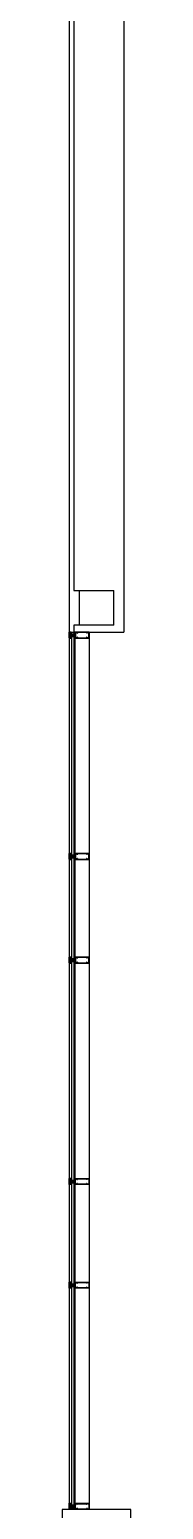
# Model space of a CAD drawing. Extents: x 11182 to 734459, y -1391328 to 152085.
# Drawn here: x 333461 to 333961, y -1344584 to -1333735 of the extents above; entities that cross this region are included whole.
import ezdxf

# ---------------------------------------------------------------- set-up
doc = ezdxf.new("R2010")
doc.units = 0
doc.header["$LTSCALE"] = 500
doc.header["$MEASUREMENT"] = 0
doc.layers.add('1_Wall_Exist', color=251, linetype='CONTINUOUS')

msp = doc.modelspace()

# ---------------------------------------------------------------- linework, layer by layer
at = {"layer": '1_Wall_Exist'}
for p, q in [((333511, -1285944), (333511, -1344584)), ((333911, -1330176), (333911, -1338152)), ((333544, -1330481), (333544, -1337847)), ((333544, -1337847), (333838, -1337847)), ((333584, -1337847), (333584, -1338101)), ((333838, -1338101), (333838, -1337847)), ((333838, -1338101), (333544, -1338101)), ((333544, -1338101), (333544, -1344584)), ((333511, -1338152), (333911, -1338152)), ((333511, -1338152), (333511, -1338197)), ((333526, -1338152), (333511, -1338152)), ((333511, -1338197), (333526, -1338197)), ((333512, -1338195), (333512, -1338153)), ((333512, -1338153), (333522, -1338153)), ((333522, -1338195), (333512, -1338195)), ((333520, -1338154), (333520, -1338158)), ((333522, -1338154), (333520, -1338154)), ((333520, -1338158), (333521, -1338159)), ((333521, -1338189), (333520, -1338190)), ((333520, -1338190), (333520, -1338194)), ((333520, -1338194), (333522, -1338194)), ((333521, -1338159), (333521, -1338174)), ((333521, -1338174), (333521, -1338189)), ((333521, -1338174), (333521, -1338174)), ((333521, -1338174), (333521, -1338174)), ((333522, -1338157), (333522, -1338156)), ((333522, -1338192), (333522, -1338191)), ((333523, -1338156), (333526, -1338156)), ((333526, -1338158), (333523, -1338158)), ((333524, -1338161), (333523, -1338161)), ((333523, -1338190), (333526, -1338190)), ((333526, -1338193), (333523, -1338193)), ((333525, -1338153), (333526, -1338152)), ((333526, -1338153), (333525, -1338153)), ((333525, -1338195), (333526, -1338195)), ((333526, -1338196), (333525, -1338196)), ((333526, -1338156), (333526, -1338153)), ((333526, -1338156), (333526, -1338156)), ((333526, -1338156), (333526, -1338156)), ((333526, -1338158), (333526, -1338158)), ((333526, -1338158), (333526, -1338158)), ((333526, -1338190), (333526, -1338179)), ((333542, -1338179), (333526, -1338179)), ((333526, -1338190), (333526, -1338191)), ((333526, -1338191), (333526, -1338190)), ((333526, -1338193), (333526, -1338192)), ((333526, -1338192), (333526, -1338193)), ((333526, -1338195), (333526, -1338193)), ((333528, -1338164), (333553, -1338164)), ((333528, -1338184), (333528, -1339786)), ((333528, -1338184), (333553, -1338184)), ((333530, -1338179), (333529, -1338179)), ((333540, -1338173), (333540, -1338176)), ((333542, -1338171), (333542, -1338169)), ((333544, -1338171), (333542, -1338171)), ((333542, -1338179), (333542, -1338178)), ((333542, -1338178), (333544, -1338178)), ((333553, -1338169), (333544, -1338169)), ((333544, -1338169), (333544, -1338171)), ((333544, -1338178), (333544, -1338179)), ((333544, -1338179), (333553, -1338179)), ((333553, -1338171), (333553, -1338169)), ((333555, -1338171), (333553, -1338171)), ((333553, -1338178), (333555, -1338178)), ((333553, -1338179), (333553, -1338178)), ((333553, -1338184), (333553, -1339786)), ((333657, -1338152), (333555, -1338152)), ((333555, -1338152), (333555, -1338154)), ((333555, -1338154), (333556, -1338155)), ((333556, -1338157), (333555, -1338158)), ((333555, -1338158), (333555, -1338171)), ((333555, -1338178), (333555, -1338191)), ((333555, -1338191), (333556, -1338191)), ((333556, -1338193), (333555, -1338194)), ((333555, -1338194), (333555, -1338197)), ((333555, -1338197), (333657, -1338197)), ((333556, -1338155), (333558, -1338155)), ((333556, -1338155), (333556, -1338155)), ((333558, -1338157), (333556, -1338157)), ((333556, -1338157), (333556, -1338157)), ((333556, -1338191), (333558, -1338191)), ((333556, -1338191), (333556, -1338191)), ((333556, -1338194), (333556, -1338193)), ((333558, -1338194), (333556, -1338194)), ((333561, -1338160), (333558, -1338160)), ((333558, -1338161), (333558, -1338169)), ((333558, -1338169), (333558, -1338180)), ((333558, -1338180), (333558, -1338188)), ((333558, -1338189), (333561, -1338189)), ((333559, -1338155), (333559, -1338156)), ((333559, -1338156), (333559, -1338156)), ((333559, -1338192), (333559, -1338192)), ((333559, -1338192), (333559, -1338193)), ((333561, -1338155), (333561, -1338159)), ((333561, -1338189), (333561, -1338193)), ((333567, -1338155), (333562, -1338155)), ((333562, -1338194), (333567, -1338194)), ((333637, -1338155), (333575, -1338155)), ((333575, -1338194), (333637, -1338194)), ((333654, -1338155), (333644, -1338155)), ((333644, -1338194), (333654, -1338194)), ((333654, -1338194), (333654, -1338155)), ((333657, -1338152), (333657, -1344584)), ((333657, -1338197), (333657, -1338152)), ((333511, -1339774), (333511, -1339819)), ((333526, -1339774), (333511, -1339774)), ((333511, -1339819), (333526, -1339819)), ((333512, -1339817), (333512, -1339775)), ((333512, -1339775), (333522, -1339775)), ((333522, -1339817), (333512, -1339817)), ((333520, -1339776), (333520, -1339780)), ((333522, -1339776), (333520, -1339776)), ((333520, -1339780), (333521, -1339781)), ((333521, -1339811), (333520, -1339812)), ((333520, -1339812), (333520, -1339816)), ((333520, -1339816), (333522, -1339816)), ((333521, -1339781), (333521, -1339796)), ((333521, -1339796), (333521, -1339811)), ((333521, -1339796), (333521, -1339796)), ((333521, -1339796), (333521, -1339796)), ((333522, -1339779), (333522, -1339778)), ((333522, -1339814), (333522, -1339813)), ((333523, -1339778), (333526, -1339778)), ((333526, -1339780), (333523, -1339780)), ((333524, -1339783), (333523, -1339783)), ((333523, -1339812), (333526, -1339812)), ((333526, -1339815), (333523, -1339815)), ((333525, -1339775), (333526, -1339774)), ((333526, -1339775), (333525, -1339775)), ((333525, -1339817), (333526, -1339817)), ((333526, -1339818), (333525, -1339818)), ((333526, -1339778), (333526, -1339775)), ((333526, -1339778), (333526, -1339778)), ((333526, -1339778), (333526, -1339778)), ((333526, -1339780), (333526, -1339780)), ((333526, -1339780), (333526, -1339780)), ((333526, -1339812), (333526, -1339801)), ((333542, -1339801), (333526, -1339801)), ((333526, -1339812), (333526, -1339813)), ((333526, -1339813), (333526, -1339812)), ((333526, -1339815), (333526, -1339814)), ((333526, -1339814), (333526, -1339815)), ((333526, -1339817), (333526, -1339815)), ((333528, -1339786), (333553, -1339786)), ((333528, -1339806), (333528, -1340546)), ((333528, -1339806), (333553, -1339806)), ((333530, -1339801), (333529, -1339801)), ((333540, -1339795), (333540, -1339798)), ((333542, -1339793), (333542, -1339791)), ((333544, -1339793), (333542, -1339793)), ((333542, -1339801), (333542, -1339800)), ((333542, -1339800), (333544, -1339800)), ((333553, -1339791), (333544, -1339791)), ((333544, -1339791), (333544, -1339793)), ((333544, -1339800), (333544, -1339801)), ((333544, -1339801), (333553, -1339801)), ((333553, -1339793), (333553, -1339791)), ((333555, -1339793), (333553, -1339793)), ((333553, -1339800), (333555, -1339800)), ((333553, -1339801), (333553, -1339800)), ((333553, -1339806), (333553, -1340546)), ((333657, -1339774), (333555, -1339774)), ((333555, -1339774), (333555, -1339776)), ((333555, -1339776), (333556, -1339777)), ((333556, -1339779), (333555, -1339780)), ((333555, -1339780), (333555, -1339793)), ((333555, -1339800), (333555, -1339813)), ((333555, -1339813), (333556, -1339813)), ((333556, -1339815), (333555, -1339816)), ((333555, -1339816), (333555, -1339819)), ((333555, -1339819), (333657, -1339819)), ((333556, -1339777), (333558, -1339777)), ((333556, -1339777), (333556, -1339777)), ((333558, -1339779), (333556, -1339779)), ((333556, -1339779), (333556, -1339779)), ((333556, -1339813), (333558, -1339813)), ((333556, -1339813), (333556, -1339813)), ((333556, -1339816), (333556, -1339815)), ((333558, -1339816), (333556, -1339816)), ((333561, -1339782), (333558, -1339782)), ((333558, -1339783), (333558, -1339791)), ((333558, -1339791), (333558, -1339802)), ((333558, -1339802), (333558, -1339810)), ((333558, -1339811), (333561, -1339811)), ((333559, -1339777), (333559, -1339778)), ((333559, -1339778), (333559, -1339778)), ((333559, -1339814), (333559, -1339814)), ((333559, -1339814), (333559, -1339815)), ((333561, -1339777), (333561, -1339781)), ((333561, -1339811), (333561, -1339815)), ((333567, -1339777), (333562, -1339777)), ((333562, -1339816), (333567, -1339816)), ((333637, -1339777), (333575, -1339777)), ((333575, -1339816), (333637, -1339816)), ((333654, -1339777), (333644, -1339777)), ((333644, -1339816), (333654, -1339816)), ((333654, -1339816), (333654, -1339777)), ((333657, -1339819), (333657, -1339774)), ((333511, -1340534), (333511, -1340579)), ((333526, -1340534), (333511, -1340534)), ((333511, -1340579), (333526, -1340579)), ((333512, -1340577), (333512, -1340535)), ((333512, -1340535), (333522, -1340535)), ((333522, -1340577), (333512, -1340577)), ((333520, -1340536), (333520, -1340540)), ((333522, -1340536), (333520, -1340536)), ((333520, -1340540), (333521, -1340541)), ((333521, -1340571), (333520, -1340572)), ((333520, -1340572), (333520, -1340576)), ((333520, -1340576), (333522, -1340576)), ((333521, -1340541), (333521, -1340556)), ((333521, -1340556), (333521, -1340571)), ((333521, -1340556), (333521, -1340556)), ((333521, -1340556), (333521, -1340556)), ((333522, -1340539), (333522, -1340538)), ((333522, -1340574), (333522, -1340573)), ((333523, -1340538), (333526, -1340538)), ((333526, -1340540), (333523, -1340540)), ((333524, -1340543), (333523, -1340543)), ((333523, -1340572), (333526, -1340572)), ((333526, -1340575), (333523, -1340575)), ((333525, -1340535), (333526, -1340534)), ((333526, -1340535), (333525, -1340535)), ((333525, -1340577), (333526, -1340577)), ((333526, -1340578), (333525, -1340578)), ((333526, -1340538), (333526, -1340535)), ((333526, -1340538), (333526, -1340538)), ((333526, -1340538), (333526, -1340538)), ((333526, -1340540), (333526, -1340540)), ((333526, -1340540), (333526, -1340540)), ((333526, -1340572), (333526, -1340561)), ((333542, -1340561), (333526, -1340561)), ((333526, -1340572), (333526, -1340573)), ((333526, -1340573), (333526, -1340572)), ((333526, -1340575), (333526, -1340574)), ((333526, -1340574), (333526, -1340575)), ((333526, -1340577), (333526, -1340575)), ((333528, -1340546), (333553, -1340546)), ((333528, -1340566), (333528, -1342169)), ((333528, -1340566), (333553, -1340566)), ((333530, -1340561), (333529, -1340561)), ((333540, -1340555), (333540, -1340558)), ((333542, -1340553), (333542, -1340551)), ((333544, -1340553), (333542, -1340553)), ((333542, -1340561), (333542, -1340560)), ((333542, -1340560), (333544, -1340560)), ((333553, -1340551), (333544, -1340551)), ((333544, -1340551), (333544, -1340553)), ((333544, -1340560), (333544, -1340561)), ((333544, -1340561), (333553, -1340561)), ((333553, -1340553), (333553, -1340551)), ((333555, -1340553), (333553, -1340553)), ((333553, -1340560), (333555, -1340560)), ((333553, -1340561), (333553, -1340560)), ((333553, -1340566), (333553, -1342169)), ((333657, -1340534), (333555, -1340534)), ((333555, -1340534), (333555, -1340536)), ((333555, -1340536), (333556, -1340537)), ((333556, -1340539), (333555, -1340540)), ((333555, -1340540), (333555, -1340553)), ((333555, -1340560), (333555, -1340573)), ((333555, -1340573), (333556, -1340573)), ((333556, -1340575), (333555, -1340576)), ((333555, -1340576), (333555, -1340579)), ((333555, -1340579), (333657, -1340579)), ((333556, -1340537), (333558, -1340537)), ((333556, -1340537), (333556, -1340537)), ((333558, -1340539), (333556, -1340539)), ((333556, -1340539), (333556, -1340539)), ((333556, -1340573), (333558, -1340573)), ((333556, -1340573), (333556, -1340573)), ((333556, -1340576), (333556, -1340575)), ((333558, -1340576), (333556, -1340576)), ((333561, -1340542), (333558, -1340542)), ((333558, -1340543), (333558, -1340551)), ((333558, -1340551), (333558, -1340562)), ((333558, -1340562), (333558, -1340570)), ((333558, -1340571), (333561, -1340571)), ((333559, -1340537), (333559, -1340538)), ((333559, -1340538), (333559, -1340538)), ((333559, -1340574), (333559, -1340574)), ((333559, -1340574), (333559, -1340575)), ((333561, -1340537), (333561, -1340541)), ((333561, -1340571), (333561, -1340575)), ((333567, -1340537), (333562, -1340537)), ((333562, -1340576), (333567, -1340576)), ((333637, -1340537), (333575, -1340537)), ((333575, -1340576), (333637, -1340576)), ((333654, -1340537), (333644, -1340537)), ((333644, -1340576), (333654, -1340576)), ((333654, -1340576), (333654, -1340537)), ((333657, -1340579), (333657, -1340534)), ((333511, -1342202), (333511, -1342157)), ((333511, -1342157), (333526, -1342157)), ((333526, -1342202), (333511, -1342202)), ((333512, -1342158), (333512, -1342200)), ((333522, -1342158), (333512, -1342158)), ((333512, -1342200), (333522, -1342200)), ((333520, -1342163), (333520, -1342159)), ((333520, -1342159), (333522, -1342159)), ((333521, -1342164), (333520, -1342163)), ((333520, -1342195), (333521, -1342194)), ((333520, -1342199), (333520, -1342195)), ((333522, -1342199), (333520, -1342199)), ((333521, -1342179), (333521, -1342164)), ((333521, -1342179), (333521, -1342179)), ((333521, -1342180), (333521, -1342179)), ((333521, -1342194), (333521, -1342180)), ((333522, -1342161), (333522, -1342162)), ((333522, -1342196), (333522, -1342197)), ((333526, -1342161), (333523, -1342161)), ((333523, -1342163), (333526, -1342163)), ((333524, -1342192), (333523, -1342192)), ((333526, -1342195), (333523, -1342195)), ((333523, -1342198), (333526, -1342198)), ((333526, -1342157), (333525, -1342158)), ((333525, -1342158), (333526, -1342158)), ((333526, -1342200), (333525, -1342200)), ((333525, -1342201), (333526, -1342201)), ((333526, -1342158), (333526, -1342161)), ((333526, -1342161), (333526, -1342161)), ((333526, -1342161), (333526, -1342161)), ((333526, -1342163), (333526, -1342163)), ((333526, -1342163), (333526, -1342163)), ((333526, -1342184), (333526, -1342195)), ((333526, -1342196), (333526, -1342195)), ((333526, -1342195), (333526, -1342196)), ((333526, -1342198), (333526, -1342197)), ((333526, -1342197), (333526, -1342198)), ((333526, -1342198), (333526, -1342200)), ((333528, -1342169), (333553, -1342169)), ((333528, -1342189), (333528, -1342929)), ((333528, -1342189), (333553, -1342189)), ((333530, -1342174), (333529, -1342174)), ((333540, -1342181), (333540, -1342178)), ((333542, -1342174), (333542, -1342176)), ((333542, -1342176), (333544, -1342176)), ((333544, -1342183), (333542, -1342183)), ((333542, -1342183), (333542, -1342184)), ((333544, -1342174), (333553, -1342174)), ((333544, -1342176), (333544, -1342174)), ((333544, -1342184), (333544, -1342183)), ((333553, -1342184), (333544, -1342184)), ((333553, -1342174), (333553, -1342176)), ((333553, -1342176), (333555, -1342176)), ((333555, -1342183), (333553, -1342183)), ((333553, -1342183), (333553, -1342184)), ((333553, -1342189), (333553, -1342929)), ((333555, -1342157), (333657, -1342157)), ((333555, -1342159), (333555, -1342157)), ((333556, -1342160), (333555, -1342159)), ((333555, -1342163), (333556, -1342162)), ((333555, -1342176), (333555, -1342163)), ((333555, -1342196), (333555, -1342183)), ((333556, -1342196), (333555, -1342196)), ((333555, -1342199), (333556, -1342198)), ((333555, -1342202), (333555, -1342199)), ((333657, -1342202), (333555, -1342202)), ((333558, -1342160), (333556, -1342160)), ((333556, -1342160), (333556, -1342160)), ((333556, -1342162), (333558, -1342162)), ((333556, -1342162), (333556, -1342162)), ((333558, -1342196), (333556, -1342196)), ((333556, -1342196), (333556, -1342196)), ((333556, -1342198), (333556, -1342199)), ((333556, -1342199), (333558, -1342199)), ((333558, -1342165), (333561, -1342165)), ((333558, -1342174), (333558, -1342166)), ((333558, -1342185), (333558, -1342174)), ((333558, -1342193), (333558, -1342185)), ((333561, -1342194), (333558, -1342194)), ((333559, -1342161), (333559, -1342160)), ((333559, -1342161), (333559, -1342161)), ((333559, -1342198), (333559, -1342197)), ((333559, -1342197), (333559, -1342197)), ((333561, -1342164), (333561, -1342160)), ((333561, -1342198), (333561, -1342194)), ((333562, -1342160), (333567, -1342160)), ((333567, -1342199), (333562, -1342199)), ((333575, -1342160), (333637, -1342160)), ((333637, -1342199), (333575, -1342199)), ((333644, -1342160), (333654, -1342160)), ((333654, -1342199), (333644, -1342199)), ((333654, -1342160), (333654, -1342199)), ((333657, -1342157), (333657, -1342202)), ((333511, -1342962), (333511, -1342917)), ((333511, -1342917), (333526, -1342917)), ((333526, -1342962), (333511, -1342962)), ((333512, -1342918), (333512, -1342960)), ((333522, -1342918), (333512, -1342918)), ((333512, -1342960), (333522, -1342960)), ((333520, -1342923), (333520, -1342919)), ((333520, -1342919), (333522, -1342919)), ((333521, -1342924), (333520, -1342923)), ((333520, -1342955), (333521, -1342954)), ((333520, -1342959), (333520, -1342955)), ((333522, -1342959), (333520, -1342959)), ((333521, -1342939), (333521, -1342924)), ((333521, -1342939), (333521, -1342939)), ((333521, -1342940), (333521, -1342939)), ((333521, -1342954), (333521, -1342940)), ((333522, -1342921), (333522, -1342922)), ((333522, -1342956), (333522, -1342957)), ((333526, -1342921), (333523, -1342921)), ((333523, -1342923), (333526, -1342923)), ((333524, -1342952), (333523, -1342952)), ((333526, -1342955), (333523, -1342955)), ((333523, -1342958), (333526, -1342958)), ((333526, -1342917), (333525, -1342918)), ((333525, -1342918), (333526, -1342918)), ((333526, -1342960), (333525, -1342960)), ((333525, -1342961), (333526, -1342961)), ((333526, -1342918), (333526, -1342921)), ((333526, -1342921), (333526, -1342921)), ((333526, -1342921), (333526, -1342921)), ((333526, -1342923), (333526, -1342923)), ((333526, -1342923), (333526, -1342923)), ((333526, -1342944), (333526, -1342955)), ((333526, -1342956), (333526, -1342955)), ((333526, -1342955), (333526, -1342956)), ((333526, -1342958), (333526, -1342957)), ((333526, -1342957), (333526, -1342958)), ((333526, -1342958), (333526, -1342960)), ((333528, -1342929), (333553, -1342929)), ((333528, -1342949), (333528, -1344551)), ((333528, -1342949), (333553, -1342949)), ((333530, -1342934), (333529, -1342934)), ((333540, -1342941), (333540, -1342938)), ((333542, -1342934), (333542, -1342936)), ((333542, -1342936), (333544, -1342936)), ((333544, -1342943), (333542, -1342943)), ((333542, -1342943), (333542, -1342944)), ((333544, -1342934), (333553, -1342934)), ((333544, -1342936), (333544, -1342934)), ((333544, -1342944), (333544, -1342943)), ((333553, -1342944), (333544, -1342944)), ((333553, -1342934), (333553, -1342936)), ((333553, -1342936), (333555, -1342936)), ((333555, -1342943), (333553, -1342943)), ((333553, -1342943), (333553, -1342944)), ((333553, -1342949), (333553, -1344551)), ((333555, -1342917), (333657, -1342917)), ((333555, -1342919), (333555, -1342917)), ((333556, -1342920), (333555, -1342919)), ((333555, -1342923), (333556, -1342922)), ((333555, -1342936), (333555, -1342923)), ((333555, -1342956), (333555, -1342943)), ((333556, -1342956), (333555, -1342956)), ((333555, -1342959), (333556, -1342958)), ((333555, -1342962), (333555, -1342959)), ((333657, -1342962), (333555, -1342962)), ((333558, -1342920), (333556, -1342920)), ((333556, -1342920), (333556, -1342920)), ((333556, -1342922), (333558, -1342922)), ((333556, -1342922), (333556, -1342922)), ((333558, -1342956), (333556, -1342956)), ((333556, -1342956), (333556, -1342956)), ((333556, -1342958), (333556, -1342959)), ((333556, -1342959), (333558, -1342959)), ((333558, -1342925), (333561, -1342925)), ((333558, -1342934), (333558, -1342926)), ((333558, -1342945), (333558, -1342934)), ((333558, -1342953), (333558, -1342945)), ((333561, -1342954), (333558, -1342954)), ((333559, -1342921), (333559, -1342920)), ((333559, -1342921), (333559, -1342921)), ((333559, -1342958), (333559, -1342957)), ((333559, -1342957), (333559, -1342957)), ((333561, -1342924), (333561, -1342920)), ((333561, -1342958), (333561, -1342954)), ((333562, -1342920), (333567, -1342920)), ((333567, -1342959), (333562, -1342959)), ((333575, -1342920), (333637, -1342920)), ((333637, -1342959), (333575, -1342959)), ((333644, -1342920), (333654, -1342920)), ((333654, -1342959), (333644, -1342959)), ((333654, -1342920), (333654, -1342959)), ((333657, -1342917), (333657, -1342962)), ((333961, -1344584), (333461, -1344584)), ((333461, -1344584), (333461, -1345484)), ((333511, -1344584), (333511, -1344539)), ((333511, -1344539), (333526, -1344539)), ((333526, -1344584), (333511, -1344584)), ((333512, -1344540), (333512, -1344582)), ((333522, -1344540), (333512, -1344540)), ((333512, -1344582), (333522, -1344582)), ((333520, -1344545), (333520, -1344541)), ((333520, -1344541), (333522, -1344541)), ((333521, -1344546), (333520, -1344545)), ((333520, -1344577), (333521, -1344576)), ((333520, -1344581), (333520, -1344577)), ((333522, -1344581), (333520, -1344581)), ((333521, -1344561), (333521, -1344546)), ((333521, -1344561), (333521, -1344561)), ((333521, -1344562), (333521, -1344561)), ((333521, -1344576), (333521, -1344562)), ((333522, -1344543), (333522, -1344544)), ((333522, -1344578), (333522, -1344579)), ((333526, -1344543), (333523, -1344543)), ((333523, -1344545), (333526, -1344545)), ((333524, -1344574), (333523, -1344574)), ((333526, -1344577), (333523, -1344577)), ((333523, -1344580), (333526, -1344580)), ((333526, -1344539), (333525, -1344540)), ((333525, -1344540), (333526, -1344540)), ((333526, -1344582), (333525, -1344582)), ((333525, -1344583), (333526, -1344583)), ((333526, -1344540), (333526, -1344543)), ((333526, -1344543), (333526, -1344543)), ((333526, -1344543), (333526, -1344543)), ((333526, -1344545), (333526, -1344545)), ((333526, -1344545), (333526, -1344545)), ((333526, -1344566), (333526, -1344577)), ((333526, -1344578), (333526, -1344577)), ((333526, -1344577), (333526, -1344578)), ((333526, -1344580), (333526, -1344579)), ((333526, -1344579), (333526, -1344580)), ((333526, -1344580), (333526, -1344582)), ((333528, -1344551), (333553, -1344551)), ((333528, -1344571), (333553, -1344571)), ((333530, -1344556), (333529, -1344556)), ((333540, -1344563), (333540, -1344560)), ((333542, -1344556), (333542, -1344558)), ((333542, -1344558), (333544, -1344558)), ((333544, -1344565), (333542, -1344565)), ((333542, -1344565), (333542, -1344566)), ((333544, -1344556), (333553, -1344556)), ((333544, -1344558), (333544, -1344556)), ((333544, -1344566), (333544, -1344565)), ((333553, -1344566), (333544, -1344566)), ((333553, -1344556), (333553, -1344558)), ((333553, -1344558), (333555, -1344558)), ((333555, -1344565), (333553, -1344565)), ((333553, -1344565), (333553, -1344566)), ((333555, -1344539), (333657, -1344539)), ((333555, -1344541), (333555, -1344539)), ((333556, -1344542), (333555, -1344541)), ((333555, -1344545), (333556, -1344544)), ((333555, -1344558), (333555, -1344545)), ((333555, -1344578), (333555, -1344565)), ((333556, -1344578), (333555, -1344578)), ((333555, -1344581), (333556, -1344580)), ((333555, -1344584), (333555, -1344581)), ((333657, -1344584), (333555, -1344584)), ((333558, -1344542), (333556, -1344542)), ((333556, -1344542), (333556, -1344542)), ((333556, -1344544), (333558, -1344544)), ((333556, -1344544), (333556, -1344544)), ((333558, -1344578), (333556, -1344578)), ((333556, -1344578), (333556, -1344578)), ((333556, -1344580), (333556, -1344581)), ((333556, -1344581), (333558, -1344581)), ((333558, -1344547), (333561, -1344547)), ((333558, -1344556), (333558, -1344548)), ((333558, -1344567), (333558, -1344556)), ((333558, -1344575), (333558, -1344567)), ((333561, -1344576), (333558, -1344576)), ((333559, -1344543), (333559, -1344542)), ((333559, -1344543), (333559, -1344543)), ((333559, -1344580), (333559, -1344579)), ((333559, -1344579), (333559, -1344579)), ((333561, -1344546), (333561, -1344542)), ((333561, -1344580), (333561, -1344576)), ((333562, -1344542), (333567, -1344542)), ((333567, -1344581), (333562, -1344581)), ((333575, -1344542), (333637, -1344542)), ((333637, -1344581), (333575, -1344581)), ((333644, -1344542), (333654, -1344542)), ((333654, -1344581), (333644, -1344581)), ((333654, -1344542), (333654, -1344581)), ((333657, -1344539), (333657, -1344584)), ((333961, -1345484), (333961, -1344584))]:
    msp.add_line(p, q, dxfattribs=at)
for points in [[(333526, -1338184), (333523, -1338188), (333523, -1338161), (333526, -1338164)], [(333526, -1338158), (333526, -1338169), (333542, -1338169)], [(333534, -1338172), (333534, -1338176)], [(333526, -1339806), (333523, -1339810), (333523, -1339783), (333526, -1339786)], [(333526, -1339780), (333526, -1339791), (333542, -1339791)], [(333534, -1339794), (333534, -1339798)], [(333526, -1340566), (333523, -1340570), (333523, -1340543), (333526, -1340546)], [(333526, -1340540), (333526, -1340551), (333542, -1340551)], [(333534, -1340554), (333534, -1340558)], [(333526, -1342169), (333523, -1342166), (333523, -1342193), (333526, -1342189)], [(333542, -1342174), (333526, -1342174), (333526, -1342163)], [(333526, -1342184), (333542, -1342184)], [(333534, -1342181), (333534, -1342177)], [(333526, -1342929), (333523, -1342926), (333523, -1342953), (333526, -1342949)], [(333542, -1342934), (333526, -1342934), (333526, -1342923)], [(333526, -1342944), (333542, -1342944)], [(333534, -1342941), (333534, -1342937)], [(333526, -1344551), (333523, -1344548), (333523, -1344575), (333526, -1344571)], [(333542, -1344556), (333526, -1344556), (333526, -1344545)], [(333526, -1344566), (333542, -1344566)], [(333534, -1344563), (333534, -1344559)]]:
    msp.add_lwpolyline(points, dxfattribs=at)
for points in [[(333530, -1338169), (333530, -1338171, 0.414214), (333530, -1338172), (333539, -1338172)], [(333539, -1338176), (333530, -1338176, 0.414214), (333530, -1338177), (333530, -1338179)], [(333530, -1339791), (333530, -1339793, 0.414214), (333530, -1339794), (333539, -1339794)], [(333539, -1339798), (333530, -1339798, 0.414214), (333530, -1339799), (333530, -1339801)], [(333530, -1340551), (333530, -1340553, 0.414214), (333530, -1340554), (333539, -1340554)], [(333539, -1340558), (333530, -1340558, 0.414214), (333530, -1340559), (333530, -1340561)], [(333539, -1342177), (333530, -1342177, -0.414214), (333530, -1342176), (333530, -1342174)], [(333530, -1342184), (333530, -1342182, -0.414214), (333530, -1342181), (333539, -1342181)], [(333539, -1342937), (333530, -1342937, -0.414214), (333530, -1342936), (333530, -1342934)], [(333530, -1342944), (333530, -1342942, -0.414214), (333530, -1342941), (333539, -1342941)], [(333539, -1344559), (333530, -1344559, -0.414214), (333530, -1344558), (333530, -1344556)], [(333530, -1344566), (333530, -1344564, -0.414214), (333530, -1344563), (333539, -1344563)]]:
    msp.add_lwpolyline(points, format="xyb", dxfattribs=at)
for centre, radius, start, end in [((333523, -1338153), 1.4, 180, 15), ((333523, -1338153), 1.57, 226.4539, 343.5461), ((333523, -1338156), 0.787, 90, 180), ((333523, -1338157), 0.787, 180, 270), ((333523, -1338191), 0.787, 90, 180), ((333523, -1338192), 0.787, 180, 270), ((333523, -1338196), 1.57, 16.4539, 133.5461), ((333523, -1338195), 1.4, 345, 180), ((333527, -1338150), 1.31, 263.6484, 335.724), ((333526, -1338152), 0.237, 285, 90), ((333526, -1338153), 0.254, 0, 105), ((333528, -1338156), 1.49, 90, 270), ((333526, -1338163), 2.02, 29.6905, 77.3816), ((333526, -1338186), 2.02, 282.6184, 330.3095), ((333528, -1338192), 1.49, 90, 270), ((333526, -1338195), 0.254, 255, 0), ((333526, -1338196), 0.237, 270, 75), ((333527, -1338198), 1.31, 24.276, 96.3516), ((333539, -1338173), 0.787, 0, 90), ((333539, -1338176), 0.787, 270, 0), ((333555, -1338149), 2.27, 216.4323, 271.0342), ((333553, -1338156), 1.94, 270, 90), ((333556, -1338162), 2.94, 105.9481, 156.103), ((333556, -1338186), 2.94, 203.897, 254.0519), ((333553, -1338193), 1.94, 270, 90), ((333555, -1338199), 2.27, 88.9658, 143.5677), ((333558, -1338155), 0.787, 0, 90), ((333558, -1338156), 0.787, 270.4979, 0.4979), ((333558, -1338161), 0.787, 90, 180), ((333558, -1338188), 0.787, 180, 270), ((333558, -1338192), 0.787, 359.5021, 89.5021), ((333558, -1338193), 0.787, 270, 0), ((333562, -1338155), 0.787, 90, 180), ((333561, -1338159), 0.787, 270, 0), ((333561, -1338189), 0.787, 0, 90), ((333562, -1338193), 0.787, 180, 270), ((333571, -1338156), 3.92, 159.146, 228.0713), ((333571, -1338192), 3.92, 131.9287, 200.854), ((333569, -1338158), 1.12, 249.2518, 20.7483), ((333569, -1338190), 1.12, 339.2518, 110.7483), ((333571, -1338156), 1.89, 308.6206, 231.3794), ((333571, -1338192), 1.89, 128.6206, 51.3794), ((333573, -1338158), 1.08, 154.5966, 295.4034), ((333573, -1338190), 1.08, 64.5966, 205.4034), ((333571, -1338156), 3.92, 311.9287, 20.854), ((333571, -1338192), 3.92, 339.146, 48.0713), ((333641, -1338156), 3.92, 159.146, 228.0713), ((333641, -1338192), 3.92, 131.9287, 200.854), ((333638, -1338158), 1.12, 249.2518, 20.7483), ((333638, -1338190), 1.12, 339.2518, 110.7483), ((333641, -1338156), 1.89, 308.6206, 231.3794), ((333641, -1338192), 1.89, 128.6206, 51.3794), ((333643, -1338158), 1.08, 154.5966, 295.4034), ((333643, -1338190), 1.08, 64.5966, 205.4034), ((333641, -1338156), 3.92, 311.9287, 20.854), ((333641, -1338192), 3.92, 339.146, 48.0713), ((333523, -1339775), 1.4, 180, 15), ((333523, -1339775), 1.57, 226.4539, 343.5461), ((333523, -1339778), 0.787, 90, 180), ((333523, -1339779), 0.787, 180, 270), ((333523, -1339813), 0.787, 90, 180), ((333523, -1339814), 0.787, 180, 270), ((333523, -1339818), 1.57, 16.4539, 133.5461), ((333523, -1339817), 1.4, 345, 180), ((333527, -1339772), 1.31, 263.6484, 335.724), ((333526, -1339774), 0.237, 285, 90), ((333526, -1339775), 0.254, 0, 105), ((333528, -1339778), 1.49, 90, 270), ((333526, -1339785), 2.02, 29.6905, 77.3816), ((333526, -1339808), 2.02, 282.6184, 330.3095), ((333528, -1339814), 1.49, 90, 270), ((333526, -1339817), 0.254, 255, 0), ((333526, -1339818), 0.237, 270, 75), ((333527, -1339820), 1.31, 24.276, 96.3516), ((333539, -1339795), 0.787, 0, 90), ((333539, -1339798), 0.787, 270, 0), ((333555, -1339771), 2.27, 216.4323, 271.0342), ((333553, -1339778), 1.94, 270, 90), ((333556, -1339784), 2.94, 105.9481, 156.103), ((333556, -1339808), 2.94, 203.897, 254.0519), ((333553, -1339815), 1.94, 270, 90), ((333555, -1339821), 2.27, 88.9658, 143.5677), ((333558, -1339777), 0.787, 0, 90), ((333558, -1339778), 0.787, 270.4979, 0.4979), ((333558, -1339783), 0.787, 90, 180), ((333558, -1339810), 0.787, 180, 270), ((333558, -1339814), 0.787, 359.5021, 89.5021), ((333558, -1339815), 0.787, 270, 0), ((333562, -1339777), 0.787, 90, 180), ((333561, -1339781), 0.787, 270, 0), ((333561, -1339811), 0.787, 0, 90), ((333562, -1339815), 0.787, 180, 270), ((333571, -1339778), 3.92, 159.146, 228.0713), ((333571, -1339814), 3.92, 131.9287, 200.854), ((333569, -1339780), 1.12, 249.2518, 20.7483), ((333569, -1339812), 1.12, 339.2518, 110.7483), ((333571, -1339778), 1.89, 308.6206, 231.3794), ((333571, -1339814), 1.89, 128.6206, 51.3794), ((333573, -1339780), 1.08, 154.5966, 295.4034), ((333573, -1339812), 1.08, 64.5966, 205.4034), ((333571, -1339778), 3.92, 311.9287, 20.854), ((333571, -1339814), 3.92, 339.146, 48.0713), ((333641, -1339778), 3.92, 159.146, 228.0713), ((333641, -1339814), 3.92, 131.9287, 200.854), ((333638, -1339780), 1.12, 249.2518, 20.7483), ((333638, -1339812), 1.12, 339.2518, 110.7483), ((333641, -1339778), 1.89, 308.6206, 231.3794), ((333641, -1339814), 1.89, 128.6206, 51.3794), ((333643, -1339780), 1.08, 154.5966, 295.4034), ((333643, -1339812), 1.08, 64.5966, 205.4034), ((333641, -1339778), 3.92, 311.9287, 20.854), ((333641, -1339814), 3.92, 339.146, 48.0713), ((333523, -1340535), 1.4, 180, 15), ((333523, -1340535), 1.57, 226.4539, 343.5461), ((333523, -1340538), 0.787, 90, 180), ((333523, -1340539), 0.787, 180, 270), ((333523, -1340573), 0.787, 90, 180), ((333523, -1340574), 0.787, 180, 270), ((333523, -1340578), 1.57, 16.4539, 133.5461), ((333523, -1340577), 1.4, 345, 180), ((333527, -1340532), 1.31, 263.6484, 335.724), ((333526, -1340534), 0.237, 285, 90), ((333526, -1340535), 0.254, 0, 105), ((333528, -1340538), 1.49, 90, 270), ((333526, -1340545), 2.02, 29.6905, 77.3816), ((333526, -1340568), 2.02, 282.6184, 330.3095), ((333528, -1340574), 1.49, 90, 270), ((333526, -1340577), 0.254, 255, 0), ((333526, -1340578), 0.237, 270, 75), ((333527, -1340580), 1.31, 24.276, 96.3516), ((333539, -1340555), 0.787, 0, 90), ((333539, -1340558), 0.787, 270, 0), ((333555, -1340531), 2.27, 216.4323, 271.0342), ((333553, -1340538), 1.94, 270, 90), ((333556, -1340544), 2.94, 105.9481, 156.103), ((333556, -1340568), 2.94, 203.897, 254.0519), ((333553, -1340575), 1.94, 270, 90), ((333555, -1340581), 2.27, 88.9658, 143.5677), ((333558, -1340537), 0.787, 0, 90), ((333558, -1340538), 0.787, 270.4979, 0.4979), ((333558, -1340543), 0.787, 90, 180), ((333558, -1340570), 0.787, 180, 270), ((333558, -1340574), 0.787, 359.5021, 89.5021), ((333558, -1340575), 0.787, 270, 0), ((333562, -1340537), 0.787, 90, 180), ((333561, -1340541), 0.787, 270, 0), ((333561, -1340571), 0.787, 0, 90), ((333562, -1340575), 0.787, 180, 270), ((333571, -1340538), 3.92, 159.146, 228.0713), ((333571, -1340574), 3.92, 131.9287, 200.854), ((333569, -1340540), 1.12, 249.2518, 20.7483), ((333569, -1340572), 1.12, 339.2518, 110.7483), ((333571, -1340538), 1.89, 308.6206, 231.3794), ((333571, -1340574), 1.89, 128.6206, 51.3794), ((333573, -1340540), 1.08, 154.5966, 295.4034), ((333573, -1340572), 1.08, 64.5966, 205.4034), ((333571, -1340538), 3.92, 311.9287, 20.854), ((333571, -1340574), 3.92, 339.146, 48.0713), ((333641, -1340538), 3.92, 159.146, 228.0713), ((333641, -1340574), 3.92, 131.9287, 200.854), ((333638, -1340540), 1.12, 249.2518, 20.7483), ((333638, -1340572), 1.12, 339.2518, 110.7483), ((333641, -1340538), 1.89, 308.6206, 231.3794), ((333641, -1340574), 1.89, 128.6206, 51.3794), ((333643, -1340540), 1.08, 154.5966, 295.4034), ((333643, -1340572), 1.08, 64.5966, 205.4034), ((333641, -1340538), 3.92, 311.9287, 20.854), ((333641, -1340574), 3.92, 339.146, 48.0713), ((333523, -1342158), 1.57, 226.4539, 343.5461), ((333523, -1342158), 1.4, 180, 15), ((333523, -1342161), 0.787, 90, 180), ((333523, -1342162), 0.787, 180, 270), ((333523, -1342196), 0.787, 90, 180), ((333523, -1342197), 0.787, 180, 270), ((333523, -1342200), 1.4, 345, 180), ((333523, -1342201), 1.57, 16.4539, 133.5461), ((333527, -1342155), 1.31, 263.6484, 335.724), ((333526, -1342157), 0.237, 285, 90), ((333526, -1342158), 0.254, 360, 105), ((333528, -1342161), 1.49, 90, 270), ((333526, -1342168), 2.02, 29.6905, 77.3816), ((333526, -1342191), 2.02, 282.6184, 330.3095), ((333528, -1342197), 1.49, 90, 270), ((333526, -1342200), 0.254, 255, 360), ((333526, -1342201), 0.237, 270, 75), ((333527, -1342203), 1.31, 24.276, 96.3516), ((333539, -1342178), 0.787, 360, 90), ((333539, -1342181), 0.787, 270, 360), ((333555, -1342154), 2.27, 216.4323, 271.0342), ((333553, -1342161), 1.94, 270, 90), ((333556, -1342167), 2.94, 105.9481, 156.103), ((333556, -1342191), 2.94, 203.897, 254.0519), ((333553, -1342198), 1.94, 270, 90), ((333555, -1342204), 2.27, 88.9658, 143.5677), ((333558, -1342160), 0.787, 360, 90), ((333558, -1342161), 0.787, 270.4979, 0.4979), ((333558, -1342166), 0.787, 90, 180), ((333558, -1342193), 0.787, 180, 270), ((333558, -1342197), 0.787, 359.5021, 89.5021), ((333558, -1342198), 0.787, 270, 360), ((333562, -1342160), 0.787, 90, 180), ((333561, -1342164), 0.787, 270, 360), ((333561, -1342194), 0.787, 360, 90), ((333562, -1342198), 0.787, 180, 270), ((333571, -1342161), 3.92, 159.146, 228.0713), ((333571, -1342197), 3.92, 131.9287, 200.854), ((333569, -1342163), 1.12, 249.2517, 20.7482), ((333569, -1342195), 1.12, 339.2517, 110.7482), ((333571, -1342161), 1.89, 308.6206, 231.3794), ((333571, -1342197), 1.89, 128.6206, 51.3794), ((333573, -1342163), 1.08, 154.5966, 295.4034), ((333573, -1342195), 1.08, 64.5966, 205.4034), ((333571, -1342161), 3.92, 311.9287, 20.854), ((333571, -1342197), 3.92, 339.146, 48.0713), ((333641, -1342161), 3.92, 159.146, 228.0713), ((333641, -1342197), 3.92, 131.9287, 200.854), ((333638, -1342163), 1.12, 249.2517, 20.7482), ((333638, -1342195), 1.12, 339.2517, 110.7482), ((333641, -1342161), 1.89, 308.6206, 231.3794), ((333641, -1342197), 1.89, 128.6206, 51.3794), ((333643, -1342163), 1.08, 154.5966, 295.4034), ((333643, -1342195), 1.08, 64.5966, 205.4034), ((333641, -1342161), 3.92, 311.9287, 20.854), ((333641, -1342197), 3.92, 339.146, 48.0713), ((333523, -1342918), 1.57, 226.4539, 343.5461), ((333523, -1342918), 1.4, 180, 15), ((333523, -1342921), 0.787, 90, 180), ((333523, -1342922), 0.787, 180, 270), ((333523, -1342956), 0.787, 90, 180), ((333523, -1342957), 0.787, 180, 270), ((333523, -1342960), 1.4, 345, 180), ((333523, -1342961), 1.57, 16.4539, 133.5461), ((333527, -1342915), 1.31, 263.6484, 335.724), ((333526, -1342917), 0.237, 285, 90), ((333526, -1342918), 0.254, 360, 105), ((333528, -1342921), 1.49, 90, 270), ((333526, -1342928), 2.02, 29.6905, 77.3816), ((333526, -1342951), 2.02, 282.6184, 330.3095), ((333528, -1342957), 1.49, 90, 270), ((333526, -1342960), 0.254, 255, 360), ((333526, -1342961), 0.237, 270, 75), ((333527, -1342963), 1.31, 24.276, 96.3516), ((333539, -1342938), 0.787, 360, 90), ((333539, -1342941), 0.787, 270, 360), ((333555, -1342914), 2.27, 216.4323, 271.0342), ((333553, -1342921), 1.94, 270, 90), ((333556, -1342927), 2.94, 105.9481, 156.103), ((333556, -1342951), 2.94, 203.897, 254.0519), ((333553, -1342958), 1.94, 270, 90), ((333555, -1342964), 2.27, 88.9658, 143.5677), ((333558, -1342920), 0.787, 360, 90), ((333558, -1342921), 0.787, 270.4979, 0.4979), ((333558, -1342926), 0.787, 90, 180), ((333558, -1342953), 0.787, 180, 270), ((333558, -1342957), 0.787, 359.5021, 89.5021), ((333558, -1342958), 0.787, 270, 360), ((333562, -1342920), 0.787, 90, 180), ((333561, -1342924), 0.787, 270, 360), ((333561, -1342954), 0.787, 360, 90), ((333562, -1342958), 0.787, 180, 270), ((333571, -1342921), 3.92, 159.146, 228.0713), ((333571, -1342957), 3.92, 131.9287, 200.854), ((333569, -1342923), 1.12, 249.2517, 20.7482), ((333569, -1342955), 1.12, 339.2517, 110.7482), ((333571, -1342921), 1.89, 308.6206, 231.3794), ((333571, -1342957), 1.89, 128.6206, 51.3794), ((333573, -1342923), 1.08, 154.5966, 295.4034), ((333573, -1342955), 1.08, 64.5966, 205.4034), ((333571, -1342921), 3.92, 311.9287, 20.854), ((333571, -1342957), 3.92, 339.146, 48.0713), ((333641, -1342921), 3.92, 159.146, 228.0713), ((333641, -1342957), 3.92, 131.9287, 200.854), ((333638, -1342923), 1.12, 249.2517, 20.7482), ((333638, -1342955), 1.12, 339.2517, 110.7482), ((333641, -1342921), 1.89, 308.6206, 231.3794), ((333641, -1342957), 1.89, 128.6206, 51.3794), ((333643, -1342923), 1.08, 154.5966, 295.4034), ((333643, -1342955), 1.08, 64.5966, 205.4034), ((333641, -1342921), 3.92, 311.9287, 20.854), ((333641, -1342957), 3.92, 339.146, 48.0713), ((333523, -1344540), 1.57, 226.4539, 343.5461), ((333523, -1344540), 1.4, 180, 15), ((333523, -1344543), 0.787, 90, 180), ((333523, -1344544), 0.787, 180, 270), ((333523, -1344578), 0.787, 90, 180), ((333523, -1344579), 0.787, 180, 270), ((333523, -1344582), 1.4, 345, 180), ((333523, -1344583), 1.57, 16.4539, 133.5461), ((333527, -1344537), 1.31, 263.6484, 335.724), ((333526, -1344539), 0.237, 285, 90), ((333526, -1344540), 0.254, 360, 105), ((333528, -1344543), 1.49, 90, 270), ((333526, -1344550), 2.02, 29.6905, 77.3816), ((333526, -1344573), 2.02, 282.6184, 330.3095), ((333528, -1344579), 1.49, 90, 270), ((333526, -1344582), 0.254, 255, 360), ((333526, -1344583), 0.237, 270, 75), ((333527, -1344585), 1.31, 24.276, 96.3516), ((333539, -1344560), 0.787, 360, 90), ((333539, -1344563), 0.787, 270, 360), ((333555, -1344536), 2.27, 216.4323, 271.0342), ((333553, -1344543), 1.94, 270, 90), ((333556, -1344549), 2.94, 105.9481, 156.103), ((333556, -1344573), 2.94, 203.897, 254.0519), ((333553, -1344580), 1.94, 270, 90), ((333555, -1344586), 2.27, 88.9658, 143.5677), ((333558, -1344542), 0.787, 360, 90), ((333558, -1344543), 0.787, 270.4979, 0.4979), ((333558, -1344548), 0.787, 90, 180), ((333558, -1344575), 0.787, 180, 270), ((333558, -1344579), 0.787, 359.5021, 89.5021), ((333558, -1344580), 0.787, 270, 360), ((333562, -1344542), 0.787, 90, 180), ((333561, -1344546), 0.787, 270, 360), ((333561, -1344576), 0.787, 360, 90), ((333562, -1344580), 0.787, 180, 270), ((333571, -1344543), 3.92, 159.146, 228.0713), ((333571, -1344579), 3.92, 131.9287, 200.854), ((333569, -1344545), 1.12, 249.2517, 20.7482), ((333569, -1344577), 1.12, 339.2517, 110.7482), ((333571, -1344543), 1.89, 308.6206, 231.3794), ((333571, -1344579), 1.89, 128.6206, 51.3794), ((333573, -1344545), 1.08, 154.5966, 295.4034), ((333573, -1344577), 1.08, 64.5966, 205.4034), ((333571, -1344543), 3.92, 311.9287, 20.854), ((333571, -1344579), 3.92, 339.146, 48.0713), ((333641, -1344543), 3.92, 159.146, 228.0713), ((333641, -1344579), 3.92, 131.9287, 200.854), ((333638, -1344545), 1.12, 249.2517, 20.7482), ((333638, -1344577), 1.12, 339.2517, 110.7482), ((333641, -1344543), 1.89, 308.6206, 231.3794), ((333641, -1344579), 1.89, 128.6206, 51.3794), ((333643, -1344545), 1.08, 154.5966, 295.4034), ((333643, -1344577), 1.08, 64.5966, 205.4034), ((333641, -1344543), 3.92, 311.9287, 20.854), ((333641, -1344579), 3.92, 339.146, 48.0713)]:
    msp.add_arc(centre, radius, start, end, dxfattribs=at)

doc.saveas('drawing.dxf')
